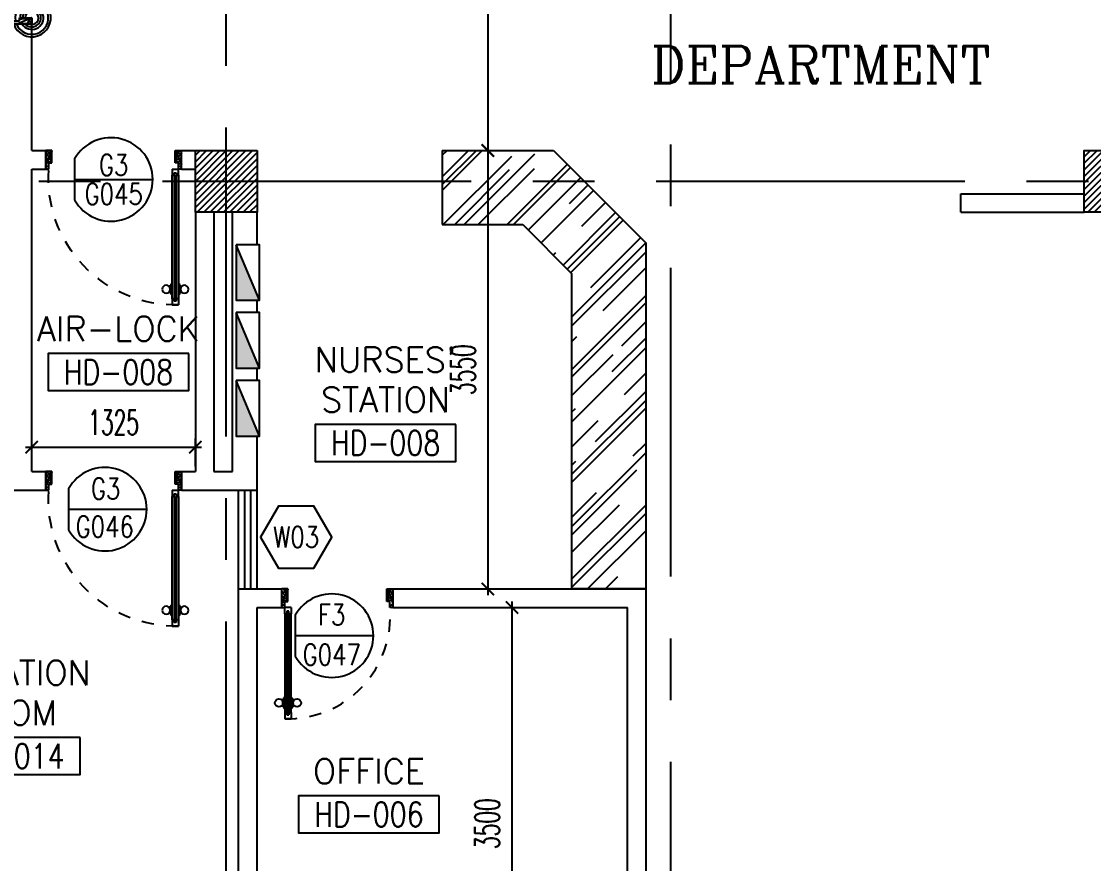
# Model space of a CAD drawing. Extents: x 417866.9 to 417960.2, y 43448 to 43538.2.
# Drawn here: x 417931.88 to 417940.56, y 43468.55 to 43475.37 of the extents above; entities that cross this region are included whole.
import ezdxf
from ezdxf.enums import TextEntityAlignment as Align

# ---------------------------------------------------------------- set-up
doc = ezdxf.new("R2010")
doc.units = 0
doc.header["$MEASUREMENT"] = 0
doc.header["$PDMODE"] = 3
doc.header["$PDSIZE"] = 0.1
doc.linetypes.add('CENTERX2', pattern=[4, 2.5, -0.5, 0.5, -0.5])
doc.linetypes.add('HIDDEN', pattern=[0.375, 0.25, -0.125])
doc.layers.get('0').update_dxf_attribs({"linetype": 'CONTINUOUS'})
doc.layers.get('DEFPOINTS').update_dxf_attribs({"linetype": 'CONTINUOUS'})
for name, color, linetype in [('AXES', 11, 'CENTERX2'), ('COL', 2, 'CONTINUOUS'), ('COUNTER', 3, 'CONTINUOUS'), ('DIM', 4, 'CONTINUOUS'), ('DOOR', 4, 'CONTINUOUS'), ('DOOR-CR', 2, 'CONTINUOUS'), ('DOOR-DIM', 3, 'CONTINUOUS'), ('DOOR-NO', 3, 'CONTINUOUS'), ('E-PANELBX', 3, 'CONTINUOUS'), ('HAT', 8, 'CONTINUOUS'), ('Hatch', 11, 'CONTINUOUS'), ('RM-BOX', 2, 'CONTINUOUS'), ('RM-NAME', 2, 'CONTINUOUS'), ('RM-NO', 2, 'CONTINUOUS'), ('WALL', 2, 'CONTINUOUS'), ('WIN', 5, 'CONTINUOUS'), ('WIN-BOX', 3, 'CONTINUOUS'), ('WIN-NO', 5, 'CONTINUOUS')]:
    doc.layers.add(name, color=color, linetype=linetype)
doc.styles.add('ROMANC', font='romanc', dxfattribs={"height": 0.1})
doc.styles.add('ROMANS', font='ROMANS.shx', dxfattribs={"width": 0.6})
doc.dimstyles.new('STANDARD in', dxfattribs={"dimtxt": 0.2, "dimasz": 0.1, "dimexe": 0.07, "dimexo": 0.05, "dimgap": 0.1, "dimtad": 1, "dimdec": 0, "dimlfac": 1000, "dimzin": 0, "dimdsep": 46, "dimtxsty": 'ROMANS', "dimblk": 'ARCHTICK', "dimcen": 0.05, "dimdle": 0.05, "dimclrd": 4, "dimclre": 4, "dimclrt": 2, "dimadec": 0, "dimazin": 0, "dimtfac": 1, "dimtdec": 0, "dimtmove": 2, "dimatfit": 3, "dimfxl": 0, "dimtolj": 1, "dimtzin": 0, "dimarcsym": 0})

# ---------------------------------------------------------------- blocks, each defined once
blk = doc.blocks.new('RM1')
at = {"layer": 'RM-BOX'}
blk.add_lwpolyline([(569.9, -200), (-569.9, -200), (-569.9, -500), (569.9, -500)], close=True, dxfattribs=at)
at = {"layer": 'RM-NAME', "style": 'ROMANS'}
for tag, p in [('ROOMNAME1', (0, 323.8)), ('ROOMNAME2', (0, 0))]:
    blk.add_attdef(tag, text='', height=200, dxfattribs=at).set_placement(p, align=Align.MIDDLE)
at = {"layer": 'RM-NO', "style": 'ROMANS', "width": 0.8}
blk.add_attdef('ROOMNO', text='', height=200, dxfattribs=at).set_placement((0, -350), align=Align.MIDDLE)
blk = doc.blocks.new('DD1')
at = {"layer": 'DOOR-CR'}
blk.add_line((-316.5, 0), (316.5, 0), dxfattribs=at)
blk.add_lwpolyline([(-316.5, -165.7, 3.820224), (-316.5, 165.7)], format="xyb", close=True, dxfattribs=at)
at = {"layer": 'DOOR-NO', "color": 255, "style": 'ROMANS'}
for tag, width, p in [('G', 0.8, (-21.7, 155.8)), ('0000', 0.7, (-21.7, -135.5))]:
    blk.add_attdef(tag, text='', height=195.5, dxfattribs=dict(at, width=width)).set_placement(p, align=Align.MIDDLE)
blk = doc.blocks.new('*X75')
at = {"color": 0}
for p, q in [((238728.6, 17899.1), (239190.4, 18361)), ((238728.6, 17952.1), (239137.4, 18361)), ((238728.6, 18005.2), (239084.4, 18361)), ((238728.6, 18058.2), (239031.3, 18361)), ((238728.6, 18111.2), (238978.3, 18361)), ((238728.6, 18164.3), (238925.3, 18361)), ((238728.6, 18217.3), (238872.2, 18361)), ((238728.6, 18270.3), (238819.2, 18361)), ((238728.6, 18323.4), (238766.2, 18361)), ((238743.5, 17861), (239228.6, 18346.1)), ((238796.5, 17861), (239228.6, 18293)), ((238849.5, 17861), (239228.6, 18240)), ((238902.6, 17861), (239228.6, 18187)), ((238955.6, 17861), (239228.6, 18133.9)), ((239008.6, 17861), (239228.6, 18080.9)), ((239061.7, 17861), (239228.6, 18027.9)), ((239114.7, 17861), (239228.6, 17974.8)), ((239167.7, 17861), (239228.6, 17921.8)), ((239220.8, 17861), (239228.6, 17868.8))]:
    blk.add_line(p, q, dxfattribs=at)
blk = doc.blocks.new('COL50')
at = {"layer": 'COL'}
blk.add_lwpolyline([(-250, 250), (-250, -250), (250, -250), (250, 250)], close=True, dxfattribs=at)
blk = doc.blocks.new('DOOR90')
at = {"layer": 'DOOR', "color": 7, "linetype": 'ByBlock'}
for p, q in [((-150, 0), (0, 0)), ((-150, 0), (-150, -25)), ((0, -50), (-113.7, 0)), ((0, -50), (-40.1, 0)), ((0, -50), (0, 0)), ((-1000, -25), (-1050, -25)), ((-1050, -75), (-1050, -25)), ((-1050, -25), (-1050, -75)), ((-1000, -75), (-1050, -75)), ((-1000, -42), (-1020, -42)), ((-1020, -42), (-1020, -58)), ((-1000, -58), (-1020, -58)), ((-1000, -25), (-1000, -42)), ((-1000, -58), (-1000, -75)), ((-877.6, -17.8), (-967.6, -17.8)), ((-967.6, -25), (-967.6, -17.8)), ((-967.6, -75), (-967.6, -82.2)), ((-877.6, -82.2), (-967.6, -82.2)), ((-955, -8.8), (-890.2, -8.8)), ((-955, -17.8), (-955, -8.8)), ((-955, -17.8), (-890.2, -17.8)), ((-955, -82.2), (-890.2, -82.2)), ((-955, -82.2), (-955, -91.2)), ((-890.2, -17.8), (-890.2, -8.8)), ((-890.2, -82.2), (-890.2, -91.2)), ((-877.6, -25), (-877.6, -17.8)), ((-877.6, -75), (-877.6, -82.2)), ((-200, -25), (-150, -25)), ((-200, -42), (-200, -25)), ((-180, -42), (-200, -42)), ((-200, -58), (-180, -58)), ((-200, -75), (-200, -58)), ((-150, -75), (-200, -75)), ((-180, -58), (-180, -42)), ((-150, -25), (-100, -25)), ((-150, -75), (-150, -25)), ((-100, -25), (-100, -50)), ((0, -50), (-100, -36.6)), ((-100, -50), (0, -50)), ((-955, -91.2), (-890.2, -91.2)), ((0, -850), (-113.7, -900)), ((-100, -875), (-100, -850)), ((0, -850), (-100, -863.4)), ((-100, -850), (0, -850)), ((0, -850), (-40.1, -900)), ((0, -850), (0, -900)), ((-150, -875), (-100, -875)), ((-150, -900), (-150, -875)), ((-150, -900), (0, -900)), ((0, -900), (-150, -900))]:
    blk.add_line(p, q, dxfattribs=at)
at = {"layer": 'DOOR', "linetype": 'ByBlock'}
for p, q in [((-200, -25), (-1000, -25)), ((-200, -42), (-1000, -42)), ((-200, -58), (-1000, -58)), ((-1000, -75), (-200, -75))]:
    blk.add_line(p, q, dxfattribs=at)
at = {"layer": 'DOOR', "color": 7, "linetype": 'ByBlock'}
for centre in [(-922.6, 23.5), (-922.6, -123.5)]:
    blk.add_circle(centre, 32.4, dxfattribs=at)
for centre, radius, start, end in [((0, -50), 154.4, 161.10529, 166.28577), ((0, -50), 94.4, 148.01819, 180), ((0, -50), 134.4, 158.15985, 169.28002), ((0, -50), 114.4, 154.08384, 167.37743), ((0, -50), 74.4, 137.77643, 180), ((0, -50), 54.4, 113.20738, 180), ((0, -50), 34.4, 90, 180), ((0, -50), 14.4, 90, 180), ((0, -850), 94.4, 180, 211.98181), ((0, -850), 74.4, 180, 222.22357), ((0, -850), 54.4, 180, 246.79262), ((0, -850), 34.4, 180, 270), ((0, -850), 14.4, 180, 270), ((0, -850), 154.4, 193.71423, 198.89471), ((0, -850), 134.4, 190.71998, 201.84015)]:
    blk.add_arc(centre, radius, start, end, dxfattribs=at)
at = {"layer": 'DOOR', "linetype": 'HIDDEN', "ltscale": 0.5}
blk.add_arc((-222.2, -50), 828.2, 178.27012, 275.00304, dxfattribs=at)
blk = doc.blocks.new('*X76')
at = {"color": 0}
for p, q in [((245928.6, 17886.6), (246402.9, 18361)), ((245928.6, 17939.7), (246349.9, 18361)), ((245928.6, 17992.7), (246296.9, 18361)), ((245928.6, 18045.7), (246243.8, 18361)), ((245928.6, 18098.8), (246190.8, 18361)), ((245928.6, 18151.8), (246137.8, 18361)), ((245928.6, 18204.8), (246084.7, 18361)), ((245928.6, 18257.8), (246031.7, 18361)), ((245928.6, 18310.9), (245978.7, 18361)), ((245956, 17861), (246428.6, 18333.6)), ((246009, 17861), (246428.6, 18280.6)), ((246062, 17861), (246428.6, 18227.5)), ((246115.1, 17861), (246428.6, 18174.5)), ((246168.1, 17861), (246428.6, 18121.5)), ((246221.1, 17861), (246428.6, 18068.4)), ((246274.2, 17861), (246428.6, 18015.4)), ((246327.2, 17861), (246428.6, 17962.4)), ((246380.2, 17861), (246428.6, 17909.3))]:
    blk.add_line(p, q, dxfattribs=at)
blk = doc.blocks.new('E-PBX')
at = {"layer": 'E-PANELBX'}
h = blk.add_hatch(color=256, dxfattribs=at)
h.paths.add_polyline_path([(33.8, 190), (-225, 190), (33.8, 80.7)])
h.paths.add_polyline_path([(225, 190), (33.8, 190), (33.8, 80.7), (225, 0)])
blk.add_line((225, 0), (-225, 190), dxfattribs=at)
blk.add_lwpolyline([(-225, 190), (225, 190), (225, 0), (-225, 0)], close=True, dxfattribs=at)
blk = doc.blocks.new('A$C2B543BD4')
at = {"layer": 'DOOR', "color": 0, "linetype": 'ByBlock'}
for p, q in [((150, 1155.9), (0, 1155.9)), ((150, 1155.9), (0, 1155.9)), ((0, 1155.9), (150, 1155.9)), ((0, 1105.9), (0, 1155.9)), ((150, 1130.9), (100, 1130.9)), ((100, 1130.9), (100, 1105.9)), ((150, 1155.9), (150, 1130.9)), ((100, 1105.9), (0, 1105.9)), ((100, 105.9), (0, 105.9)), ((0, 105.9), (0, 55.9)), ((100, 80.9), (100, 105.9)), ((150, 130.9), (150, 80.9)), ((150, 130.9), (200, 130.9)), ((180, 113.9), (180, 97.9)), ((200, 113.9), (180, 113.9)), ((180, 97.9), (200, 97.9)), ((200, 130.9), (200, 113.9)), ((200, 97.9), (200, 80.9)), ((1077.6, 138.1), (1167.6, 138.1)), ((1077.6, 130.9), (1077.6, 138.1)), ((1155, 147.1), (1090.2, 147.1)), ((1090.2, 138.1), (1090.2, 147.1)), ((1155, 138.1), (1090.2, 138.1)), ((1155, 138.1), (1155, 147.1)), ((1167.6, 130.9), (1167.6, 138.1)), ((1200, 130.9), (1250, 130.9)), ((1200, 113.9), (1200, 130.9)), ((1200, 113.9), (1220, 113.9)), ((1200, 97.9), (1220, 97.9)), ((1200, 80.9), (1200, 97.9)), ((1220, 97.9), (1220, 113.9)), ((1250, 130.9), (1250, 80.9)), ((1250, 130.9), (1250, 80.9)), ((1250, 80.9), (1250, 130.9)), ((150, 55.9), (0, 55.9)), ((150, 80.9), (100, 80.9)), ((150, 55.9), (150, 80.9)), ((200, 80.9), (150, 80.9)), ((1077.6, 80.9), (1077.6, 73.7)), ((1077.6, 73.7), (1167.6, 73.7)), ((1155, 73.7), (1090.2, 73.7)), ((1090.2, 73.7), (1090.2, 64.7)), ((1155, 64.7), (1090.2, 64.7)), ((1155, 73.7), (1155, 64.7)), ((1167.6, 80.9), (1167.6, 73.7)), ((1200, 80.9), (1250, 80.9))]:
    blk.add_line(p, q, dxfattribs=at)
at = {"layer": 'DOOR', "color": 9, "linetype": 'ByBlock'}
for p, q in [((0, 1105.9), (113.7, 1155.9)), ((0, 1105.9), (40.1, 1155.9)), ((0, 1105.9), (100, 1119.3)), ((0, 105.9), (40.1, 55.9)), ((0, 105.9), (113.7, 55.9)), ((0, 105.9), (100, 92.6))]:
    blk.add_line(p, q, dxfattribs=at)
at = {"layer": 'DOOR', "linetype": 'ByBlock'}
for p, q in [((1200, 130.9), (200, 130.9)), ((200, 113.9), (1200, 113.9)), ((200, 97.9), (1200, 97.9)), ((200, 80.9), (1200, 80.9))]:
    blk.add_line(p, q, dxfattribs=at)
at = {"layer": 'DOOR', "color": 0, "linetype": 'ByBlock'}
for centre in [(1122.6, 179.5), (1122.6, 32.4)]:
    blk.add_circle(centre, 32.4, dxfattribs=at)
at = {"layer": 'DOOR', "color": 9, "linetype": 'ByBlock'}
for centre, radius, start, end in [((0, 1105.9), 34.4, 0, 90), ((0, 1105.9), 54.4, 0, 66.79262), ((0, 1105.9), 74.4, 0, 42.22357), ((0, 1105.9), 94.4, 0, 31.98181), ((0, 1105.9), 134.4, 10.71998, 21.84015), ((0, 1105.9), 154.4, 13.71423, 18.89471), ((0, 1105.9), 14.4, 0, 90), ((0, 105.9), 14.4, 270, 0), ((0, 105.9), 34.4, 270, 0), ((0, 105.9), 54.4, 293.20738, 0), ((0, 105.9), 74.4, 317.77643, 0), ((0, 105.9), 94.4, 328.01819, 0), ((0, 105.9), 114.4, 334.08384, 347.37743), ((0, 105.9), 134.4, 338.15985, 349.28002), ((0, 105.9), 154.4, 341.10529, 346.28577)]:
    blk.add_arc(centre, radius, start, end, dxfattribs=at)
at = {"layer": 'DOOR', "linetype": 'HIDDEN', "ltscale": 0.5}
blk.add_arc((222.7, 105.9), 1027.6, 358.60591, 94.05853, dxfattribs=at)
blk = doc.blocks.new('WW1')
at = {"layer": 'WIN-BOX'}
blk.add_lwpolyline([(144.3, -250), (288.7, 0), (144.3, 250), (-144.3, 250), (-288.7, 0), (-144.3, -250)], close=True, dxfattribs=at)
at = {"layer": 'WIN-NO', "style": 'ROMANS', "width": 0.8}
blk.add_attdef('W00', text='', height=170, dxfattribs=at).set_placement((0, 0), align=Align.MIDDLE)
blk = doc.blocks.new('_ARCHTICK')
at = {"color": 0, "linetype": 'ByBlock', "const_width": 0.15}
blk.add_lwpolyline([(-0.5, -0.5), (0.5, 0.5)], dxfattribs=at)
blk = doc.blocks.new('*D577')
at = {"layer": 'DEFPOINTS', "color": 0}
for p in [(417933.2866, 43471.9225), (417931.9616, 43471.7161), (417933.2866, 43471.7161)]:
    blk.add_point(p, dxfattribs=at)
at = {"layer": 'DIM', "color": 4, "lineweight": -2}
for p, q in [((417931.9616, 43471.7661), (417931.9616, 43471.9925)), ((417933.2866, 43471.7661), (417933.2866, 43471.9925)), ((417931.9116, 43471.9225), (417933.3366, 43471.9225))]:
    blk.add_line(p, q, dxfattribs=at)
at = {"layer": 'DIM', "color": 4, "lineweight": -2, "xscale": 0.1, "yscale": 0.1, "zscale": 0.1, "rotation": 180}
blk.add_blockref('_ARCHTICK', (417931.9616, 43471.9225), dxfattribs=at)
at = {"layer": 'DIM', "color": 4, "lineweight": -2, "xscale": 0.1, "yscale": 0.1, "zscale": 0.1}
blk.add_blockref('_ARCHTICK', (417933.2866, 43471.9225), dxfattribs=at)
at = {"layer": 'DIM', "color": 2, "insert": (417932.6241, 43472.1225), "char_height": 0.2, "attachment_point": 5, "style": 'ROMANS'}
blk.add_mtext('\\A1;1325', dxfattribs=at)
blk = doc.blocks.new('*D641')
at = {"layer": 'DEFPOINTS', "color": 0}
for p in [(417935.654, 43470.6243), (417935.654, 43467.1243), (417935.8502, 43467.1243)]:
    blk.add_point(p, dxfattribs=at)
at = {"layer": 'DIM', "color": 4, "lineweight": -2}
for p, q in [((417935.8502, 43470.6743), (417935.8502, 43467.0743)), ((417935.704, 43470.6243), (417935.9202, 43470.6243)), ((417935.704, 43467.1243), (417935.9202, 43467.1243))]:
    blk.add_line(p, q, dxfattribs=at)
at = {"layer": 'DIM', "color": 4, "lineweight": -2, "xscale": 0.1, "yscale": 0.1, "zscale": 0.1}
for p, rotation in [((417935.8502, 43470.6243), 90), ((417935.8502, 43467.1243), 270)]:
    blk.add_blockref('_ARCHTICK', p, dxfattribs=dict(at, rotation=rotation))
at = {"layer": 'DIM', "color": 2, "insert": (417935.6502, 43468.8743), "char_height": 0.2, "attachment_point": 5, "rotation": 90, "style": 'ROMANS'}
blk.add_mtext('\\A1;3500', dxfattribs=at)
blk = doc.blocks.new('*D642')
at = {"layer": 'DEFPOINTS', "color": 0}
for p in [(417935.4589, 43474.3243), (417935.4589, 43470.7743), (417935.655, 43470.7743)]:
    blk.add_point(p, dxfattribs=at)
at = {"layer": 'DIM', "color": 4, "lineweight": -2}
for p, q in [((417935.5089, 43474.3243), (417935.725, 43474.3243)), ((417935.655, 43474.3743), (417935.655, 43470.7243)), ((417935.5089, 43470.7743), (417935.725, 43470.7743))]:
    blk.add_line(p, q, dxfattribs=at)
at = {"layer": 'DIM', "color": 4, "lineweight": -2, "xscale": 0.1, "yscale": 0.1, "zscale": 0.1}
for p, rotation in [((417935.655, 43474.3243), 90), ((417935.655, 43470.7743), 270)]:
    blk.add_blockref('_ARCHTICK', p, dxfattribs=dict(at, rotation=rotation))
at = {"layer": 'DIM', "color": 2, "insert": (417935.455, 43472.5493), "char_height": 0.2, "attachment_point": 5, "rotation": 90, "style": 'ROMANS'}
blk.add_mtext('\\A1;3550', dxfattribs=at)
blk = doc.blocks.new('*D643')
at = {"layer": 'DEFPOINTS', "color": 0}
for p in [(417935.4602, 43481.3743), (417935.4602, 43474.3243), (417935.6564, 43474.3243)]:
    blk.add_point(p, dxfattribs=at)
at = {"layer": 'DIM', "color": 4, "lineweight": -2}
for p, q in [((417935.6564, 43481.4243), (417935.6564, 43474.2743)), ((417935.5102, 43481.3743), (417935.7264, 43481.3743)), ((417935.5102, 43474.3243), (417935.7264, 43474.3243))]:
    blk.add_line(p, q, dxfattribs=at)
at = {"layer": 'DIM', "color": 4, "lineweight": -2, "xscale": 0.1, "yscale": 0.1, "zscale": 0.1}
for p, rotation in [((417935.6564, 43481.3743), 90), ((417935.6564, 43474.3243), 270)]:
    blk.add_blockref('_ARCHTICK', p, dxfattribs=dict(at, rotation=rotation))
at = {"layer": 'DIM', "color": 2, "insert": (417935.4564, 43477.8493), "char_height": 0.2, "attachment_point": 5, "rotation": 90, "style": 'ROMANS'}
blk.add_mtext('\\A1;7050', dxfattribs=at)

msp = doc.modelspace()

# ---------------------------------------------------------------- hatches: boundary and pattern name
at = {"layer": 'Hatch'}
h = msp.add_hatch(dxfattribs=at)
h.set_pattern_fill('AR-RROOF', color=256, scale=300, angle=45, style=0)
h.set_pattern_definition([(45, (417807.0674, 43455.7134), (0.25455845, 0.6788225), [4.5, -0.6, 1.5, -0.3]), (45, (417807.24346, 43456.1016), (-0.4942677, 0.0700036), [0.9, -0.099, 1.8, -0.225]), (45, (417806.99314, 43455.99978), (0.96095816, 1.24521503), [2.4, -0.42, 1.2, -0.3])])
h.paths.add_polyline_path([(417936.1866, 43474.3243), (417935.2866, 43474.3243), (417935.2866, 43473.7243), (417935.9381, 43473.7243), (417936.3366, 43473.3258), (417936.3366, 43470.7743), (417936.9366, 43470.7743), (417936.9366, 43473.5743)])

# ---------------------------------------------------------------- linework, layer by layer
at = {"layer": 'AXES'}
for p, q in [((417933.5366, 43460.01), (417933.5366, 43537.5491)), ((417937.1366, 43466.8743), (417937.1366, 43525.6943)), ((417959.5194, 43474.0743), (417889.6966, 43474.0743))]:
    msp.add_line(p, q, dxfattribs=at)
at = {"layer": 'COUNTER'}
for p, q in [((417935.2866, 43474.3243), (417935.2866, 43473.7243)), ((417935.2866, 43474.3243), (417936.1866, 43474.3243)), ((417936.1866, 43474.3243), (417936.9366, 43473.5743)), ((417935.2866, 43473.7243), (417935.9381, 43473.7243)), ((417935.2866, 43473.7243), (417935.9381, 43473.7243)), ((417935.9381, 43473.7243), (417936.3366, 43473.3258)), ((417936.9366, 43470.7743), (417936.9366, 43473.5743)), ((417936.3366, 43470.7743), (417936.3366, 43473.3258)), ((417936.3366, 43470.7743), (417936.3366, 43473.3258)), ((417936.9366, 43470.7743), (417936.3366, 43470.7743))]:
    msp.add_line(p, q, dxfattribs=at)
at = {"layer": 'WALL'}
for p, q in [((417931.9616, 43475.3493), (417931.8116, 43475.3493)), ((417931.9616, 43474.3243), (417931.9616, 43475.3493)), ((417931.9616, 43474.3243), (417932.0741, 43474.3243)), ((417932.0741, 43474.1743), (417932.0741, 43474.3243)), ((417933.1741, 43474.3243), (417933.2866, 43474.3243)), ((417933.1741, 43474.1743), (417933.1741, 43474.3243)), ((417931.9616, 43471.7243), (417931.9616, 43474.1743)), ((417931.9616, 43474.1743), (417932.0741, 43474.1743)), ((417933.1741, 43474.1743), (417933.2866, 43474.1743)), ((417939.4866, 43473.9743), (417940.4866, 43473.9743)), ((417939.4866, 43473.8243), (417939.4866, 43473.9743)), ((417933.2866, 43473.8243), (417933.2866, 43471.7243)), ((417933.4366, 43473.8243), (417933.4366, 43471.7243)), ((417933.5866, 43471.7243), (417933.5866, 43473.8243)), ((417933.7866, 43473.5618), (417933.7866, 43473.8243)), ((417939.4866, 43473.8243), (417940.4866, 43473.8243)), ((417933.7866, 43473.0118), (417933.7866, 43473.1118)), ((417933.7866, 43472.4618), (417933.7866, 43472.5618)), ((417933.7866, 43471.5743), (417933.7866, 43472.0118)), ((417931.9616, 43471.7243), (417932.0741, 43471.7243)), ((417932.0741, 43471.7243), (417932.0741, 43471.5743)), ((417933.1741, 43471.7243), (417933.1741, 43471.5743)), ((417933.1741, 43471.7243), (417933.2866, 43471.7243)), ((417933.4366, 43471.7243), (417933.5866, 43471.7243)), ((417931.3449, 43471.5743), (417932.0741, 43471.5743)), ((417933.1741, 43471.5743), (417933.7866, 43471.5743)), ((417933.6366, 43467.1243), (417933.6366, 43470.7743)), ((417933.6366, 43470.7743), (417933.9866, 43470.7743)), ((417933.9866, 43470.6243), (417933.9866, 43470.7743)), ((417934.8866, 43470.7743), (417936.9366, 43470.7743)), ((417934.8866, 43470.6243), (417934.8866, 43470.7743)), ((417936.9366, 43467.1243), (417936.9366, 43470.7743)), ((417933.7866, 43467.1243), (417933.7866, 43470.6243)), ((417933.7866, 43470.6243), (417933.9866, 43470.6243)), ((417934.8866, 43470.6243), (417936.7866, 43470.6243)), ((417936.7866, 43467.1243), (417936.7866, 43470.6243))]:
    msp.add_line(p, q, dxfattribs=at)
at = {"layer": 'WIN'}
for p, q in [((417933.6366, 43470.7743), (417933.6366, 43471.5743)), ((417933.6866, 43470.7743), (417933.6866, 43471.5743)), ((417933.7366, 43470.7743), (417933.7366, 43471.5743)), ((417933.7866, 43470.7743), (417933.7866, 43471.5743))]:
    msp.add_line(p, q, dxfattribs=at)

# ---------------------------------------------------------------- block references
at = {"layer": 'COL', "xscale": -0.001000000047497451, "yscale": 0.0009999999892897904, "zscale": 0.001}
for p in [(417933.5366, 43474.0743), (417940.7366, 43474.0743)]:
    msp.add_blockref('COL50', p, dxfattribs=at)
at = {"layer": 'DOOR', "color": 0, "xscale": 0.001000000047497451, "yscale": 0.0009999999892897904, "zscale": 0.001}
msp.add_blockref('DOOR90', (417931.9616, 43476.2493), dxfattribs=at)
at = {"layer": 'DOOR', "color": 0, "xscale": -0.0009999999892897904, "yscale": 0.0009999999892897904, "zscale": 0.001, "rotation": 90}
for p in [(417933.23, 43474.3243), (417933.23, 43471.7243)]:
    msp.add_blockref('A$C2B543BD4', p, dxfattribs=at)
at = {"layer": 'DOOR-DIM', "xscale": 0.0009999999892897904, "yscale": 0.0009999999892897904, "zscale": 0.001, "rotation": 90}
msp.add_blockref('DOOR90', (417933.9866, 43470.7743), dxfattribs=at)
at = {"layer": 'DOOR-NO'}
ref = msp.add_blockref('DD1', (417932.625, 43474.0901), dxfattribs=dict(at, xscale=0.001000000047497451, yscale=0.0009999999892897904, zscale=0.001))
ref.add_attrib('G', 'G3', dxfattribs={"height": 0.17, "style": 'ROMANS', "width": 0.8}).set_placement((417932.625, 43474.208), align=Align.MIDDLE)
ref.add_attrib('000', 'G045', dxfattribs={"height": 0.17, "style": 'ROMANS', "width": 0.8}).set_placement((417932.625, 43473.9722), align=Align.MIDDLE)
ref = msp.add_blockref('DD1', (417932.5757, 43471.4202), dxfattribs=dict(at, xscale=0.001000000047497451, yscale=0.0009999999892897904, zscale=0.001))
ref.add_attrib('G', 'G3', dxfattribs={"height": 0.17, "style": 'ROMANS', "width": 0.8}).set_placement((417932.5599, 43471.5853), align=Align.MIDDLE)
ref.add_attrib('000', 'G046', dxfattribs={"height": 0.17, "style": 'ROMANS', "width": 0.8}).set_placement((417932.5524, 43471.2778), align=Align.MIDDLE)
ref = msp.add_blockref('DD1', (417934.4119, 43470.3964), dxfattribs=dict(at, xscale=0.001000000047497451, yscale=0.0009999999892897904, zscale=0.001))
ref.add_attrib('G', 'F3', dxfattribs={"height": 0.17, "style": 'ROMANS', "width": 0.8}).set_placement((417934.3911, 43470.5653), align=Align.MIDDLE)
ref.add_attrib('000', 'G047', dxfattribs={"height": 0.17, "style": 'ROMANS', "width": 0.8}).set_placement((417934.3911, 43470.2428), align=Align.MIDDLE)
at = {"layer": 'E-PANELBX', "xscale": -0.0009999999892897904, "yscale": 0.0009999999892897904, "zscale": 0.001, "rotation": 90}
for p in [(417933.8066, 43473.3368), (417933.8066, 43472.7868), (417933.8066, 43472.2368)]:
    msp.add_blockref('E-PBX', p, dxfattribs=at)
at = {"layer": 'HAT', "xscale": 0.001000000047497451, "yscale": 0.0009999999892897904, "zscale": 0.001}
for name in ['*X75', '*X76']:
    msp.add_blockref(name, (417694.5581, 43455.9633), dxfattribs=at)
for p, values in [((417932.6638, 43472.8808), {'ROOMNO': 'HD-008', 'ROOMNAME2': 'AIR-LOCK'}), ((417934.8277, 43472.3072), {'ROOMNO': 'HD-008', 'ROOMNAME2': 'STATION', 'ROOMNAME1': "NURSES'"}), ((417931.7842, 43469.7719), {'ROOMNO': 'HD-014', 'ROOMNAME2': 'ROOM', 'ROOMNAME1': 'ISOLATION'}), ((417934.6925, 43469.2991), {'ROOMNO': 'HD-006', 'ROOMNAME2': 'OFFICE'})]:
    msp.add_blockref('RM1', p, dxfattribs=at).add_auto_attribs(values)
at = {"layer": 'WIN-NO', "xscale": 0.001000000047497451, "yscale": 0.0009999999892897904, "zscale": 0.001}
msp.add_blockref('WW1', (417934.1029, 43471.194), dxfattribs=at).add_auto_attribs({'W00': 'W03'})

# ---------------------------------------------------------------- texts
at = {"layer": 'RM-NAME', "color": 2, "style": 'ROMANC'}
msp.add_text('DEPARTMENT', height=0.3, dxfattribs=at).set_placement((417938.3518, 43475.0193), align=Align.MIDDLE)

# ---------------------------------------------------------------- dimensions: what is measured, and where the dimension line sits
at = {"layer": 'DIM'}
for base, p1, p2, picture, middle in [((417935.6564, 43474.3243), (417935.4602, 43481.3743), (417935.4602, 43474.3243), '*D643', (417935.4564, 43477.8493)), ((417935.655, 43470.7743), (417935.4589, 43474.3243), (417935.4589, 43470.7743), '*D642', (417935.455, 43472.5493)), ((417935.8502, 43467.1243), (417935.654, 43470.6243), (417935.654, 43467.1243), '*D641', (417935.6502, 43468.8743))]:
    dim = msp.add_linear_dim(base=base, p1=p1, p2=p2, angle=90, dimstyle='STANDARD in', dxfattribs=at)
    dim.commit()
    dim.dimension.update_dxf_attribs({"geometry": picture, "text_midpoint": middle})
dim = msp.add_linear_dim(base=(417933.2866, 43471.9225), p1=(417931.9616, 43471.7161), p2=(417933.2866, 43471.7161), dimstyle='STANDARD in', dxfattribs=at)
dim.commit()
dim.dimension.update_dxf_attribs({"geometry": '*D577', "text_midpoint": (417932.6241, 43472.1225)})

doc.saveas('drawing.dxf')
